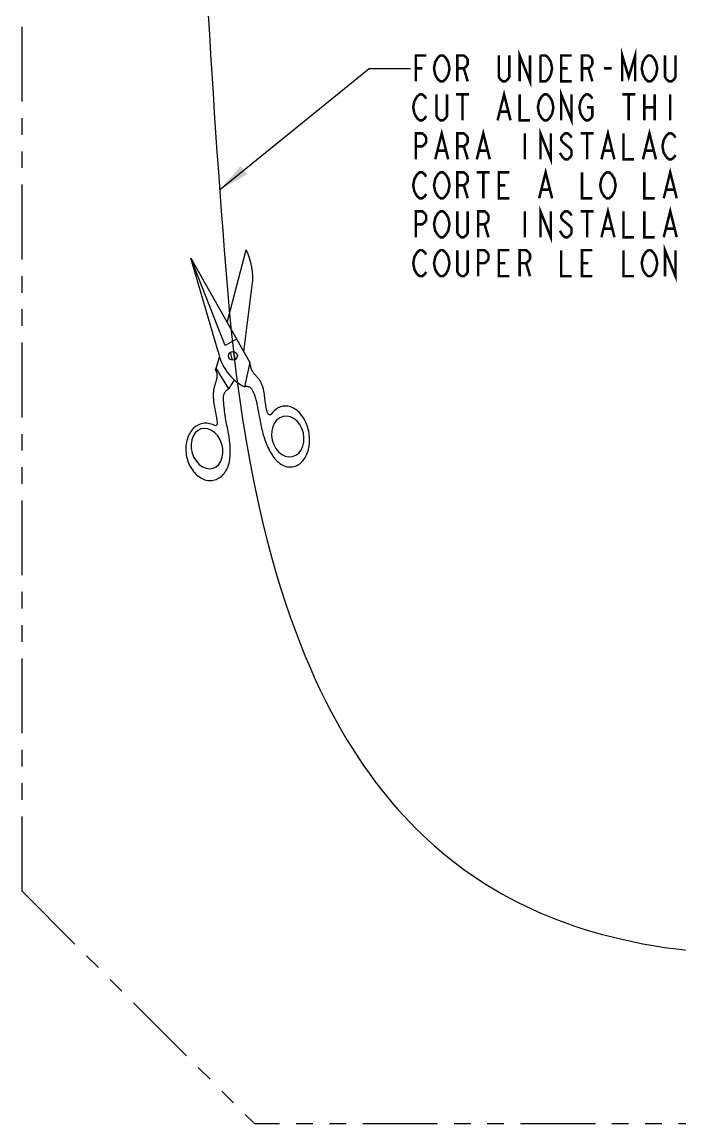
# Model space of a CAD drawing. Extents: x -347 to 953, y -714 to 758.
# Drawn here: x 605.6 to 609.56, y 50.3 to 56.92 of the extents above; entities that cross this region are included whole.
import ezdxf

# ---------------------------------------------------------------- set-up
doc = ezdxf.new("R2010")
doc.units = 0
doc.header["$MEASUREMENT"] = 0
doc.linetypes.add('PHANTOM', pattern=[0.8, 0.45, -0.05, 0.1, -0.05, 0.1, -0.05])
for name, color, linetype in [('___NOTE', 7, 'CONTINUOUS'), ('___SYMBOL', 7, 'CONTINUOUS'), ('_CURVE', 7, 'CONTINUOUS')]:
    doc.layers.add(name, color=color, linetype=linetype)

# ---------------------------------------------------------------- blocks, each defined once
blk = doc.blocks.new('SCISSORS_BL3', base_point=(12.4237, 16.8975))
at = {"layer": '___SYMBOL', "color": 7, "linetype": 'Continuous'}
for p, q in [((12.3004, 17.154), (12.4139, 17.5911)), ((12.2879, 17.0166), (12.0814, 17.5423)), ((12.2454, 16.9791), (12.0814, 17.5423)), ((12.0814, 17.5423), (12.436, 16.9137)), ((12.3996, 16.9781), (12.4514, 17.3789)), ((12.3562, 17.0551), (12.2879, 17.0166)), ((12.3314, 16.9271), (12.321, 16.9769)), ((12.337, 16.9804), (12.3475, 16.9302)), ((12.2329, 16.8799), (12.2542, 16.946)), ((12.436, 16.9137), (12.4036, 16.7675)), ((12.3095, 16.7555), (12.2329, 16.8799)), ((12.3095, 16.7555), (12.3449, 16.8083))]:
    blk.add_line(p, q, dxfattribs=at)
for points in [[(12.5421, 16.6109), (12.5402, 16.6183), (12.5384, 16.6258), (12.5365, 16.6343), (12.5349, 16.6428), (12.5334, 16.6514), (12.532, 16.66), (12.5307, 16.6686), (12.5296, 16.6773), (12.5285, 16.686), (12.5274, 16.6948), (12.5267, 16.7004), (12.5261, 16.706), (12.5254, 16.7116), (12.5247, 16.7172), (12.5239, 16.7227), (12.5231, 16.7283), (12.5222, 16.7339), (12.5213, 16.7394), (12.5203, 16.7449), (12.5191, 16.7504), (12.5179, 16.7558), (12.5165, 16.7612), (12.515, 16.7665), (12.5133, 16.7717), (12.5115, 16.7768), (12.5095, 16.7819), (12.5073, 16.7868), (12.505, 16.7917), (12.5024, 16.7964), (12.4997, 16.8008), (12.4969, 16.8051), (12.494, 16.8092), (12.4909, 16.8133), (12.4877, 16.8174), (12.4844, 16.8214), (12.4809, 16.8253), (12.4775, 16.8292), (12.4739, 16.8331), (12.4704, 16.8369), (12.4678, 16.8397), (12.4653, 16.8425), (12.4628, 16.8453), (12.4603, 16.8481), (12.458, 16.851), (12.4558, 16.854), (12.4537, 16.857), (12.4517, 16.8601), (12.45, 16.8633), (12.4485, 16.8664), (12.4472, 16.8696), (12.4461, 16.8729), (12.445, 16.8762), (12.4441, 16.8796), (12.4433, 16.883), (12.4425, 16.8864), (12.4417, 16.8898), (12.4409, 16.8939), (12.4401, 16.8979), (12.4392, 16.9019), (12.4382, 16.9058), (12.4372, 16.9098), (12.436, 16.9137)], [(12.2423, 16.5516), (12.2398, 16.5663), (12.2371, 16.5811), (12.235, 16.5917), (12.233, 16.6024), (12.231, 16.6131), (12.229, 16.6239), (12.2271, 16.6346), (12.2253, 16.6453), (12.2236, 16.656), (12.2221, 16.6667), (12.2208, 16.6774), (12.2197, 16.6881), (12.2192, 16.6942), (12.2188, 16.7003), (12.2185, 16.7064), (12.2183, 16.7124), (12.2182, 16.7185), (12.2183, 16.7247), (12.2185, 16.7308), (12.219, 16.7369), (12.2196, 16.7431), (12.2204, 16.7493), (12.2214, 16.7556), (12.2226, 16.7619), (12.2241, 16.7682), (12.225, 16.7716), (12.2259, 16.775), (12.2269, 16.7784), (12.2279, 16.7818), (12.229, 16.7852), (12.2301, 16.7886), (12.2311, 16.7921), (12.2322, 16.7955), (12.2333, 16.7989), (12.2343, 16.8023), (12.2353, 16.8057), (12.2362, 16.809), (12.2371, 16.8124), (12.2378, 16.8158), (12.2386, 16.8191), (12.2392, 16.8224), (12.2397, 16.8257), (12.2401, 16.8289), (12.2403, 16.8321), (12.2404, 16.8353), (12.2404, 16.8385), (12.2402, 16.8416), (12.2398, 16.8447), (12.2393, 16.8477), (12.2385, 16.8507), (12.2375, 16.8537), (12.2364, 16.8566), (12.2349, 16.8594), (12.2342, 16.8608), (12.2334, 16.8622), (12.2326, 16.8636), (12.232, 16.865), (12.2314, 16.8665), (12.231, 16.868), (12.2307, 16.8695), (12.2305, 16.8711), (12.2305, 16.8727), (12.2307, 16.8743), (12.231, 16.8758), (12.2314, 16.8772), (12.2321, 16.8786), (12.2329, 16.8799)], [(12.5598, 16.377), (12.5547, 16.3865), (12.5499, 16.3961), (12.5454, 16.4059), (12.541, 16.4158), (12.537, 16.4258), (12.5331, 16.4359), (12.5294, 16.446), (12.526, 16.4563), (12.5227, 16.4666), (12.5196, 16.477), (12.5167, 16.4875), (12.5139, 16.498), (12.5113, 16.5085), (12.5088, 16.5191), (12.5064, 16.5297), (12.5041, 16.5404), (12.5019, 16.551), (12.4998, 16.5617), (12.4978, 16.5723), (12.4959, 16.583), (12.4931, 16.5987), (12.4903, 16.6143), (12.4875, 16.6299), (12.4846, 16.6455), (12.4815, 16.6612), (12.4799, 16.6683), (12.4783, 16.6755), (12.4766, 16.6826), (12.4748, 16.6898), (12.4728, 16.6968), (12.4707, 16.7039), (12.4685, 16.7108), (12.466, 16.7177), (12.4633, 16.7245), (12.4604, 16.7313), (12.4573, 16.7379), (12.4538, 16.7444), (12.4523, 16.7472), (12.4506, 16.7499), (12.4488, 16.7525), (12.4469, 16.755), (12.4448, 16.7574), (12.4425, 16.7596), (12.4401, 16.7616), (12.4375, 16.7633), (12.4347, 16.7649), (12.4317, 16.7662), (12.4287, 16.7673), (12.4255, 16.7682), (12.4223, 16.7689), (12.4191, 16.7693), (12.4159, 16.7695), (12.4127, 16.7694), (12.4096, 16.7691), (12.4065, 16.7684), (12.4036, 16.7675)], [(12.3173, 16.3735), (12.3178, 16.3822), (12.318, 16.3909), (12.318, 16.3996), (12.3178, 16.4084), (12.3174, 16.4171), (12.3168, 16.4258), (12.316, 16.4345), (12.3151, 16.4432), (12.314, 16.4519), (12.3127, 16.4606), (12.3114, 16.4693), (12.3099, 16.478), (12.3084, 16.4866), (12.3061, 16.4985), (12.3038, 16.5104), (12.3014, 16.5223), (12.2989, 16.5341), (12.2965, 16.5459), (12.2942, 16.5577), (12.292, 16.5695), (12.2899, 16.5813), (12.2881, 16.5931), (12.2863, 16.6061), (12.2847, 16.619), (12.2834, 16.632), (12.2821, 16.6451), (12.2809, 16.6584), (12.2796, 16.6717), (12.2792, 16.6758), (12.2788, 16.6798), (12.2785, 16.6839), (12.2782, 16.6879), (12.278, 16.692), (12.2779, 16.696), (12.2779, 16.7), (12.278, 16.704), (12.2783, 16.708), (12.2788, 16.7119), (12.2795, 16.7157), (12.2804, 16.7196), (12.2815, 16.7233), (12.2829, 16.727), (12.2844, 16.7302), (12.2862, 16.7334), (12.2881, 16.7365), (12.2902, 16.7394), (12.2925, 16.7423), (12.295, 16.7449), (12.2976, 16.7475), (12.3004, 16.7498), (12.3033, 16.7519), (12.3063, 16.7539), (12.3095, 16.7555)], [(12.5598, 16.377), (12.5647, 16.3675), (12.57, 16.3585), (12.5756, 16.3498), (12.5815, 16.3416), (12.5878, 16.3338), (12.5944, 16.3265), (12.6012, 16.3198), (12.6082, 16.3136), (12.6155, 16.3079), (12.6229, 16.3029), (12.6305, 16.2985), (12.6382, 16.2947), (12.646, 16.2915), (12.6539, 16.289), (12.6618, 16.2871), (12.6697, 16.2859), (12.6777, 16.2854), (12.6855, 16.2856), (12.6933, 16.2864), (12.701, 16.2879), (12.7086, 16.2901), (12.716, 16.2929), (12.7232, 16.2964), (12.7302, 16.3005), (12.737, 16.3052), (12.7435, 16.3105), (12.7497, 16.3164), (12.7556, 16.3229), (12.7612, 16.3299), (12.7664, 16.3374), (12.7712, 16.3454), (12.7757, 16.3538), (12.7797, 16.3627), (12.7833, 16.3719), (12.7865, 16.3815), (12.7893, 16.3915), (12.7916, 16.4017), (12.7934, 16.4121), (12.7947, 16.4228), (12.7956, 16.4336), (12.796, 16.4446), (12.7959, 16.4557), (12.7953, 16.4668), (12.7943, 16.4779), (12.7928, 16.489), (12.7908, 16.5), (12.7883, 16.5108), (12.7854, 16.5216), (12.7821, 16.5321), (12.7783, 16.5424), (12.7741, 16.5524), (12.7695, 16.5622), (12.7645, 16.5716), (12.7592, 16.5806), (12.7535, 16.5891), (12.7475, 16.5973), (12.7412, 16.605), (12.7346, 16.6121), (12.7277, 16.6188), (12.7206, 16.6249), (12.7133, 16.6304), (12.7059, 16.6353), (12.6983, 16.6397), (12.6905, 16.6433), (12.6827, 16.6464), (12.6748, 16.6488), (12.6669, 16.6505), (12.6589, 16.6516), (12.651, 16.652), (12.6432, 16.6517), (12.6354, 16.6507), (12.6277, 16.6491), (12.6202, 16.6468), (12.6128, 16.6439), (12.6056, 16.6403), (12.5987, 16.6361), (12.592, 16.6312), (12.5855, 16.6258), (12.5794, 16.6198), (12.5735, 16.6132), (12.568, 16.6061)], [(12.6926, 16.3479), (12.7125, 16.3555), (12.7305, 16.3691), (12.7448, 16.3874), (12.7554, 16.4101), (12.7613, 16.4354), (12.7624, 16.4628), (12.7586, 16.49), (12.7503, 16.5161), (12.7374, 16.5403), (12.7212, 16.5605), (12.7018, 16.5765), (12.681, 16.5868), (12.6589, 16.5912), (12.6376, 16.5895), (12.6177, 16.5818), (12.5997, 16.5683), (12.5854, 16.55), (12.5748, 16.5273), (12.5689, 16.502), (12.5678, 16.4746), (12.5715, 16.4474), (12.5799, 16.4213), (12.5928, 16.397), (12.609, 16.3768), (12.6283, 16.3609), (12.6492, 16.3506), (12.6712, 16.3461), (12.6926, 16.3479)], [(12.2214, 16.5361), (12.2131, 16.54), (12.2046, 16.5431), (12.1961, 16.5455), (12.1876, 16.5473), (12.179, 16.5483), (12.1705, 16.5486), (12.162, 16.5482), (12.1536, 16.5471), (12.1454, 16.5453), (12.1373, 16.5428), (12.1294, 16.5396), (12.1217, 16.5357), (12.1143, 16.5312), (12.1072, 16.526), (12.1004, 16.5202), (12.0939, 16.5139), (12.0879, 16.5069), (12.0822, 16.4994), (12.0769, 16.4914), (12.0721, 16.4829), (12.0678, 16.474), (12.0639, 16.4647), (12.0605, 16.455), (12.0577, 16.445), (12.0554, 16.4347), (12.0536, 16.4242), (12.0523, 16.4134), (12.0516, 16.4025), (12.0515, 16.3915), (12.0519, 16.3805), (12.0528, 16.3694), (12.0543, 16.3583), (12.0563, 16.3474), (12.0589, 16.3365), (12.062, 16.3258), (12.0655, 16.3153), (12.0696, 16.3051), (12.0742, 16.2951), (12.0792, 16.2855), (12.0846, 16.2763), (12.0905, 16.2675), (12.0967, 16.2591), (12.1033, 16.2512), (12.1103, 16.2439), (12.1175, 16.237), (12.1251, 16.2308), (12.1328, 16.2252), (12.1408, 16.2201), (12.149, 16.2158), (12.1573, 16.212), (12.1657, 16.209), (12.1742, 16.2067), (12.1828, 16.205), (12.1914, 16.2041), (12.1999, 16.2039), (12.2083, 16.2044), (12.2167, 16.2055), (12.225, 16.2075), (12.233, 16.2101), (12.2409, 16.2133), (12.2485, 16.2173), (12.2559, 16.2219), (12.263, 16.2272), (12.2697, 16.233), (12.2761, 16.2395), (12.2822, 16.2465), (12.2878, 16.2541), (12.293, 16.2622), (12.2977, 16.2707), (12.302, 16.2797), (12.3058, 16.289), (12.3091, 16.2988), (12.3119, 16.3088), (12.3141, 16.3192), (12.3159, 16.3297), (12.317, 16.3405), (12.3177, 16.3514), (12.3177, 16.3624), (12.3173, 16.3735)], [(12.2151, 16.2776), (12.2338, 16.2866), (12.2501, 16.3012), (12.2625, 16.3203), (12.2709, 16.3436), (12.2745, 16.3691), (12.2734, 16.3964), (12.2676, 16.4232), (12.2574, 16.4487), (12.243, 16.4719), (12.2257, 16.491), (12.2057, 16.5056), (12.1847, 16.5144), (12.163, 16.5174), (12.1426, 16.5143), (12.1239, 16.5054), (12.1076, 16.4908), (12.0952, 16.4717), (12.0868, 16.4484), (12.0831, 16.4229), (12.0842, 16.3956), (12.09, 16.3688), (12.1002, 16.3433), (12.1146, 16.3201), (12.1319, 16.301), (12.1519, 16.2864), (12.1729, 16.2776), (12.1946, 16.2746), (12.2151, 16.2776)]]:
    blk.add_lwpolyline(points, dxfattribs=at)
blk.add_circle((12.3345, 16.9537), 0.0268, dxfattribs=at)
for centre, radius, start, end in [((12.0933, 17.4252), 0.3611, 352.64064, 27.35936), ((12.5516, 17.0431), 0.3128, 191.80599, 241.75266), ((12.5562, 16.6147), 0.0146, 195.31338, 324.0675), ((12.2279, 16.5492), 0.0146, 243.31093, 9.44672)]:
    blk.add_arc(centre, radius, start, end, dxfattribs=at)

msp = doc.modelspace()

# ---------------------------------------------------------------- linework, layer by layer
at = {"layer": '___NOTE', "color": 2, "linetype": 'Continuous'}
for p, q in [((606.78852, 55.913094), (607.687457, 56.644013)), ((607.687457, 56.644013), (607.937457, 56.644013))]:
    msp.add_line(p, q, dxfattribs=at)
at = {"layer": '___NOTE', "color": 2, "linetype": 'Continuous', "const_width": 0.015}
for points in [[(608.593707, 56.565888), (608.593707, 56.722138), (608.656207, 56.565888), (608.656207, 56.722138)], [(609.210894, 56.565888), (609.210894, 56.722138), (609.249957, 56.591929), (609.28902, 56.722138), (609.28902, 56.565888)], [(607.968707, 56.565888), (607.968707, 56.722138), (608.031208, 56.722138)], [(608.085895, 56.60495), (608.078082, 56.644013), (608.085895, 56.683075), (608.093707, 56.696096), (608.101521, 56.709117), (608.117145, 56.722138), (608.13277, 56.722138), (608.148395, 56.709117)], [(608.148395, 56.709117), (608.16402, 56.683075), (608.171832, 56.644013), (608.16402, 56.60495)], [(608.218707, 56.565888), (608.218707, 56.722138), (608.25777, 56.722138), (608.273396, 56.709117), (608.281208, 56.696096), (608.281208, 56.670054), (608.273396, 56.657034), (608.25777, 56.644013), (608.218707, 56.644013)], [(608.531208, 56.722138), (608.531208, 56.591929), (608.523394, 56.578908), (608.50777, 56.565888), (608.492145, 56.565888), (608.47652, 56.578908), (608.468707, 56.591929), (608.468707, 56.722138)], [(608.781207, 56.60495), (608.765582, 56.578908), (608.749958, 56.565888), (608.718708, 56.565888), (608.718708, 56.722138)], [(608.718708, 56.722138), (608.749958, 56.722138), (608.765582, 56.709117)], [(608.765582, 56.709117), (608.781207, 56.683075), (608.789021, 56.644013), (608.781207, 56.60495)], [(608.906207, 56.565888), (608.843708, 56.565888), (608.843708, 56.722138), (608.906207, 56.722138)], [(608.968708, 56.565888), (608.968708, 56.722138), (609.00777, 56.722138), (609.023395, 56.709117), (609.031207, 56.696096), (609.031207, 56.670054), (609.023395, 56.657034), (609.00777, 56.644013), (608.968708, 56.644013)], [(609.335895, 56.60495), (609.328082, 56.644013), (609.335895, 56.683075), (609.343707, 56.696096), (609.35152, 56.709117), (609.367145, 56.722138), (609.382769, 56.722138), (609.398395, 56.709117)], [(609.398395, 56.709117), (609.41402, 56.683075), (609.421832, 56.644013), (609.41402, 56.60495), (609.398395, 56.578908)], [(609.531208, 56.722138), (609.531208, 56.591929), (609.523395, 56.578908), (609.50777, 56.565888), (609.492145, 56.565888), (609.476521, 56.578908), (609.468707, 56.591929), (609.468707, 56.722138)], [(607.968707, 56.644013), (608.007769, 56.644013)], [(608.16402, 56.60495), (608.148395, 56.578908), (608.13277, 56.565888), (608.117145, 56.565888), (608.101521, 56.578908), (608.085895, 56.60495)], [(608.25777, 56.644013), (608.281208, 56.565888)], [(608.843708, 56.644013), (608.88277, 56.644013)], [(609.00777, 56.644013), (609.031207, 56.565888)], [(609.10152, 56.644013), (609.148395, 56.644013)], [(609.398395, 56.578908), (609.382769, 56.565888), (609.367145, 56.565888), (609.35152, 56.578908), (609.335895, 56.60495)], [(607.960895, 56.448701), (607.97652, 56.474741), (607.992145, 56.487762), (608.007769, 56.487762), (608.023395, 56.474741), (608.031208, 56.461721)], [(608.156208, 56.487762), (608.156208, 56.357555), (608.148395, 56.344534), (608.13277, 56.331513), (608.117145, 56.331513), (608.101521, 56.344534), (608.093707, 56.357555), (608.093707, 56.487762)], [(608.210895, 56.487762), (608.28902, 56.487762)], [(608.249957, 56.487762), (608.249957, 56.331513)], [(608.460895, 56.331513), (608.499958, 56.487762), (608.53902, 56.331513)], [(608.593707, 56.487762), (608.593707, 56.331513), (608.656207, 56.331513)], [(608.72652, 56.344534), (608.710895, 56.370576), (608.703083, 56.409638), (608.710895, 56.448701), (608.72652, 56.474741)], [(608.72652, 56.474741), (608.742144, 56.487762), (608.75777, 56.487762), (608.773395, 56.474741), (608.789021, 56.448701)], [(608.843708, 56.331513), (608.843708, 56.487762), (608.906207, 56.331513), (608.906207, 56.487762)], [(608.97652, 56.344534), (608.960896, 56.370576), (608.953082, 56.409638), (608.960896, 56.448701), (608.97652, 56.474741)], [(608.97652, 56.474741), (608.992145, 56.487762), (609.00777, 56.487762), (609.023395, 56.474741), (609.031207, 56.461721)], [(609.210894, 56.487762), (609.28902, 56.487762)], [(609.249957, 56.487762), (609.249957, 56.331513)], [(609.343707, 56.487762), (609.343707, 56.331513)], [(609.406208, 56.487762), (609.406208, 56.331513)], [(609.499957, 56.487762), (609.499957, 56.331513)], [(607.960895, 56.370576), (607.953082, 56.409638), (607.960895, 56.448701)], [(608.789021, 56.448701), (608.796833, 56.409638), (608.789021, 56.370576), (608.781207, 56.357555)], [(608.999957, 56.409638), (609.031207, 56.409638), (609.031207, 56.357555), (609.023395, 56.344534), (609.00777, 56.331513), (608.992145, 56.331513), (608.97652, 56.344534)], [(609.343707, 56.409638), (609.406208, 56.409638)], [(608.031208, 56.357555), (608.023395, 56.344534), (608.007769, 56.331513), (607.992145, 56.331513), (607.97652, 56.344534), (607.960895, 56.370576)], [(608.47652, 56.383597), (608.523394, 56.383597)], [(608.781207, 56.357555), (608.773395, 56.344534), (608.75777, 56.331513), (608.742144, 56.331513), (608.72652, 56.344534)], [(608.085895, 56.097137), (608.124957, 56.253388), (608.16402, 56.097137)], [(608.335895, 56.097137), (608.374958, 56.253388), (608.41402, 56.097137)], [(608.718708, 56.097137), (608.718708, 56.253388), (608.781207, 56.097137), (608.781207, 56.253388)], [(609.085894, 56.097137), (609.124957, 56.253388), (609.16402, 56.097137)], [(609.335895, 56.097137), (609.374957, 56.253388), (609.41402, 56.097137)], [(607.968707, 56.097137), (607.968707, 56.253388), (608.007769, 56.253388), (608.023395, 56.240367), (608.031208, 56.227346), (608.031208, 56.201304), (608.023395, 56.188283), (608.007769, 56.175263), (607.968707, 56.175263)], [(608.218707, 56.097137), (608.218707, 56.253388), (608.25777, 56.253388), (608.273396, 56.240367), (608.281208, 56.227346), (608.281208, 56.201304), (608.273396, 56.188283), (608.25777, 56.175263), (608.218707, 56.175263)], [(608.624958, 56.253388), (608.624958, 56.097137)], [(608.906207, 56.227346), (608.898395, 56.240367), (608.88277, 56.253388), (608.867144, 56.253388), (608.85152, 56.240367), (608.843708, 56.227346), (608.843708, 56.214325), (608.85152, 56.201304)], [(608.85152, 56.201304), (608.898395, 56.162242)], [(608.960896, 56.253388), (609.039019, 56.253388)], [(608.999957, 56.253388), (608.999957, 56.097137)], [(609.218708, 56.253388), (609.218708, 56.097137), (609.281207, 56.097137)], [(609.476521, 56.110158), (609.460895, 56.1362), (609.453082, 56.175263), (609.460895, 56.214325), (609.468707, 56.227346), (609.476521, 56.240367), (609.492145, 56.253388), (609.50777, 56.253388), (609.523395, 56.240367), (609.531208, 56.227346)], [(608.101521, 56.149221), (608.148395, 56.149221)], [(608.25777, 56.175263), (608.281208, 56.097137)], [(608.351519, 56.149221), (608.398394, 56.149221)], [(608.85152, 56.110158), (608.835895, 56.1362)], [(608.898395, 56.162242), (608.906207, 56.149221), (608.906207, 56.123179), (608.898395, 56.110158), (608.88277, 56.097137), (608.867144, 56.097137), (608.85152, 56.110158)], [(609.10152, 56.149221), (609.148395, 56.149221)], [(609.35152, 56.149221), (609.398395, 56.149221)], [(609.531208, 56.123179), (609.523395, 56.110158), (609.50777, 56.097137), (609.492145, 56.097137), (609.476521, 56.110158)], [(607.960895, 55.901826), (607.953082, 55.940888), (607.960895, 55.979951), (607.968707, 55.992972), (607.97652, 56.005993), (607.992145, 56.019013), (608.007769, 56.019013), (608.023395, 56.005993), (608.031208, 55.992972)], [(608.085895, 55.901826), (608.078082, 55.940888), (608.085895, 55.979951), (608.093707, 55.992972), (608.101521, 56.005993), (608.117145, 56.019013), (608.13277, 56.019013), (608.148395, 56.005993)], [(608.148395, 56.005993), (608.16402, 55.979951), (608.171832, 55.940888), (608.16402, 55.901826), (608.148395, 55.875784)], [(608.218707, 55.862763), (608.218707, 56.019013), (608.25777, 56.019013), (608.273396, 56.005993), (608.281208, 55.992972), (608.281208, 55.96693), (608.273396, 55.953909), (608.25777, 55.940888), (608.218707, 55.940888)], [(608.335895, 56.019013), (608.41402, 56.019013)], [(608.374958, 56.019013), (608.374958, 55.862763)], [(608.531208, 55.862763), (608.468707, 55.862763), (608.468707, 56.019013), (608.531208, 56.019013)], [(608.710895, 55.862763), (608.749958, 56.019013), (608.789021, 55.862763)], [(608.968708, 56.019013), (608.968708, 55.862763), (609.031207, 55.862763)], [(609.085894, 55.901826), (609.078082, 55.940888), (609.085894, 55.979951), (609.093708, 55.992972), (609.10152, 56.005993), (609.117145, 56.019013), (609.132771, 56.019013), (609.148395, 56.005993)], [(609.148395, 56.005993), (609.16402, 55.979951), (609.171832, 55.940888), (609.16402, 55.901826)], [(609.343707, 56.019013), (609.343707, 55.862763), (609.406208, 55.862763)], [(609.460895, 55.862763), (609.499957, 56.019013), (609.53902, 55.862763)], [(608.25777, 55.940888), (608.281208, 55.862763)], [(608.468707, 55.940888), (608.50777, 55.940888)], [(608.031208, 55.888805), (608.023395, 55.875784), (608.007769, 55.862763), (607.992145, 55.862763), (607.97652, 55.875784), (607.960895, 55.901826)], [(608.148395, 55.875784), (608.13277, 55.862763), (608.117145, 55.862763), (608.101521, 55.875784), (608.085895, 55.901826)], [(608.72652, 55.914846), (608.773395, 55.914846)], [(609.16402, 55.901826), (609.148395, 55.875784), (609.132771, 55.862763), (609.117145, 55.862763), (609.10152, 55.875784), (609.085894, 55.901826)], [(609.476521, 55.914846), (609.523395, 55.914846)], [(608.718708, 55.628387), (608.718708, 55.784638), (608.781207, 55.628387), (608.781207, 55.784638)], [(609.085894, 55.628387), (609.124957, 55.784638), (609.16402, 55.628387)], [(609.460895, 55.628387), (609.499957, 55.784638), (609.53902, 55.628387)], [(607.968707, 55.628387), (607.968707, 55.784638), (608.007769, 55.784638), (608.023395, 55.771617), (608.031208, 55.758596), (608.031208, 55.732554), (608.023395, 55.719533), (608.007769, 55.706513), (607.968707, 55.706513)], [(608.101521, 55.641408), (608.085895, 55.66745), (608.078082, 55.706513), (608.085895, 55.745575), (608.093707, 55.758596), (608.101521, 55.771617), (608.117145, 55.784638), (608.13277, 55.784638), (608.148395, 55.771617)], [(608.148395, 55.771617), (608.16402, 55.745575), (608.171832, 55.706513), (608.16402, 55.66745), (608.148395, 55.641408)], [(608.281208, 55.784638), (608.281208, 55.654429), (608.273396, 55.641408), (608.25777, 55.628387), (608.242145, 55.628387), (608.226519, 55.641408), (608.218707, 55.654429), (608.218707, 55.784638)], [(608.343707, 55.628387), (608.343707, 55.784638), (608.38277, 55.784638), (608.398394, 55.771617), (608.406208, 55.758596), (608.406208, 55.732554), (608.398394, 55.719533), (608.38277, 55.706513), (608.343707, 55.706513)], [(608.624958, 55.784638), (608.624958, 55.628387)], [(608.906207, 55.758596), (608.898395, 55.771617), (608.88277, 55.784638), (608.867144, 55.784638), (608.85152, 55.771617), (608.843708, 55.758596), (608.843708, 55.745575), (608.85152, 55.732554)], [(608.960896, 55.784638), (609.039019, 55.784638)], [(608.999957, 55.784638), (608.999957, 55.628387)], [(609.218708, 55.784638), (609.218708, 55.628387), (609.281207, 55.628387)], [(609.343707, 55.784638), (609.343707, 55.628387), (609.406208, 55.628387)], [(608.38277, 55.706513), (608.406208, 55.628387)], [(608.85152, 55.641408), (608.835895, 55.66745)], [(608.85152, 55.732554), (608.898395, 55.693492)], [(608.898395, 55.693492), (608.906207, 55.680471), (608.906207, 55.654429), (608.898395, 55.641408), (608.88277, 55.628387), (608.867144, 55.628387), (608.85152, 55.641408)], [(609.10152, 55.680471), (609.148395, 55.680471)], [(609.476521, 55.680471), (609.523395, 55.680471)], [(608.148395, 55.641408), (608.13277, 55.628387), (608.117145, 55.628387), (608.101521, 55.641408)], [(607.97652, 55.407034), (607.960895, 55.433075), (607.953082, 55.472138), (607.960895, 55.511201), (607.968707, 55.524222), (607.97652, 55.537242), (607.992145, 55.550263), (608.007769, 55.550263), (608.023395, 55.537242), (608.031208, 55.524222)], [(608.101521, 55.407034), (608.085895, 55.433075), (608.078082, 55.472138), (608.085895, 55.511201), (608.093707, 55.524222), (608.101521, 55.537242), (608.117145, 55.550263), (608.13277, 55.550263), (608.148395, 55.537242)], [(608.148395, 55.537242), (608.16402, 55.511201), (608.171832, 55.472138), (608.16402, 55.433075)], [(608.281208, 55.550263), (608.281208, 55.420055), (608.273396, 55.407034), (608.25777, 55.394013), (608.242145, 55.394013), (608.226519, 55.407034), (608.218707, 55.420055), (608.218707, 55.550263)], [(608.343707, 55.394013), (608.343707, 55.550263), (608.38277, 55.550263), (608.398394, 55.537242), (608.406208, 55.524222), (608.406208, 55.49818), (608.398394, 55.485159), (608.38277, 55.472138), (608.343707, 55.472138)], [(608.531208, 55.394013), (608.468707, 55.394013), (608.468707, 55.550263), (608.531208, 55.550263)], [(608.593707, 55.394013), (608.593707, 55.550263), (608.63277, 55.550263), (608.648395, 55.537242), (608.656207, 55.524222), (608.656207, 55.49818), (608.648395, 55.485159), (608.63277, 55.472138), (608.593707, 55.472138)], [(608.843708, 55.550263), (608.843708, 55.394013), (608.906207, 55.394013)], [(609.031207, 55.394013), (608.968708, 55.394013), (608.968708, 55.550263), (609.031207, 55.550263)], [(609.218708, 55.550263), (609.218708, 55.394013), (609.281207, 55.394013)], [(609.35152, 55.407034), (609.335895, 55.433075), (609.328082, 55.472138), (609.335895, 55.511201), (609.343707, 55.524222), (609.35152, 55.537242), (609.367145, 55.550263), (609.382769, 55.550263), (609.398395, 55.537242)], [(609.398395, 55.537242), (609.41402, 55.511201), (609.421832, 55.472138), (609.41402, 55.433075), (609.398395, 55.407034)], [(609.468707, 55.394013), (609.468707, 55.550263), (609.531208, 55.394013), (609.531208, 55.550263)], [(608.468707, 55.472138), (608.50777, 55.472138)], [(608.63277, 55.472138), (608.656207, 55.394013)], [(608.968708, 55.472138), (609.00777, 55.472138)], [(608.031208, 55.420055), (608.023395, 55.407034), (608.007769, 55.394013), (607.992145, 55.394013), (607.97652, 55.407034)], [(608.16402, 55.433075), (608.148395, 55.407034), (608.13277, 55.394013), (608.117145, 55.394013), (608.101521, 55.407034)], [(609.398395, 55.407034), (609.382769, 55.394013), (609.367145, 55.394013), (609.35152, 55.407034)]]:
    msp.add_lwpolyline(points, dxfattribs=at)
at = {"layer": '___NOTE', "color": 2, "linetype": 'Continuous'}
msp.add_solid([(606.914285, 56.055629), (606.78852, 55.913094), (606.953714, 56.007136)], dxfattribs=at)
at = {"layer": '_CURVE', "color": 8, "linetype": 'PHANTOM'}
for p, q in [((605.599254, 51.695006), (605.599254, 66.645006)), ((605.599254, 51.695006), (606.999254, 50.295006)), ((620.449254, 50.295006), (606.999254, 50.295006))]:
    msp.add_line(p, q, dxfattribs=at)
at = {"layer": '_CURVE', "color": 7, "linetype": 'Continuous'}
msp.add_lwpolyline([(606.835334, 55.314648), (606.846231, 55.190534), (606.858379, 55.066531), (606.871847, 54.942663), (606.886705, 54.818953), (606.905704, 54.676204), (606.926788, 54.53375), (606.950094, 54.391643), (606.972224, 54.268685), (606.996244, 54.146083), (607.02227, 54.023892), (607.046784, 53.917344), (607.073013, 53.811206), (607.101048, 53.705531), (607.127412, 53.612533), (607.155335, 53.519992), (607.18489, 53.427959), (607.212736, 53.346217), (607.242003, 53.264974), (607.27275, 53.18428), (607.301833, 53.111936), (607.332214, 53.040129), (607.36394, 52.968906), (607.394103, 52.904465), (607.425457, 52.840597), (607.458037, 52.777345), (607.489185, 52.719628), (607.521429, 52.662515), (607.554794, 52.60605), (607.586898, 52.554079), (607.62001, 52.502745), (607.654148, 52.452086), (607.687249, 52.40503), (607.721281, 52.358642), (607.756252, 52.312959), (607.790399, 52.270186), (607.825406, 52.228114), (607.861273, 52.186773), (607.896573, 52.147744), (607.932666, 52.109448), (607.969549, 52.071912), (608.006143, 52.036191), (608.043469, 52.001237), (608.081521, 51.967073), (608.138914, 51.918199), (608.197816, 51.871154), (608.257768, 51.826292), (608.319103, 51.783339), (608.382, 51.742185), (608.44616, 51.703029), (608.490242, 51.677687), (608.534846, 51.653276), (608.579948, 51.629798), (608.626692, 51.606694), (608.673908, 51.584571), (608.721569, 51.563426), (608.77146, 51.542515), (608.821774, 51.522641), (608.872481, 51.503794), (608.926055, 51.485117), (608.98, 51.467539), (609.034286, 51.451044), (609.092115, 51.434736), (609.150262, 51.419598), (609.208695, 51.405607), (609.27139, 51.3919), (609.334344, 51.379439), (609.397526, 51.368188), (609.466101, 51.357339), (609.534874, 51.347821), (609.603812, 51.339589)], dxfattribs=at)
msp.add_arc((669.849254, 60.545006), 63.230615, 177.88742811, 184.74485737, dxfattribs=at)

# ---------------------------------------------------------------- block references
at = {"layer": '___SYMBOL', "color": 2, "linetype": 'Continuous'}
msp.add_blockref('SCISSORS_BL3', (606.95731, 54.858762), dxfattribs=at)

doc.saveas('drawing.dxf')
